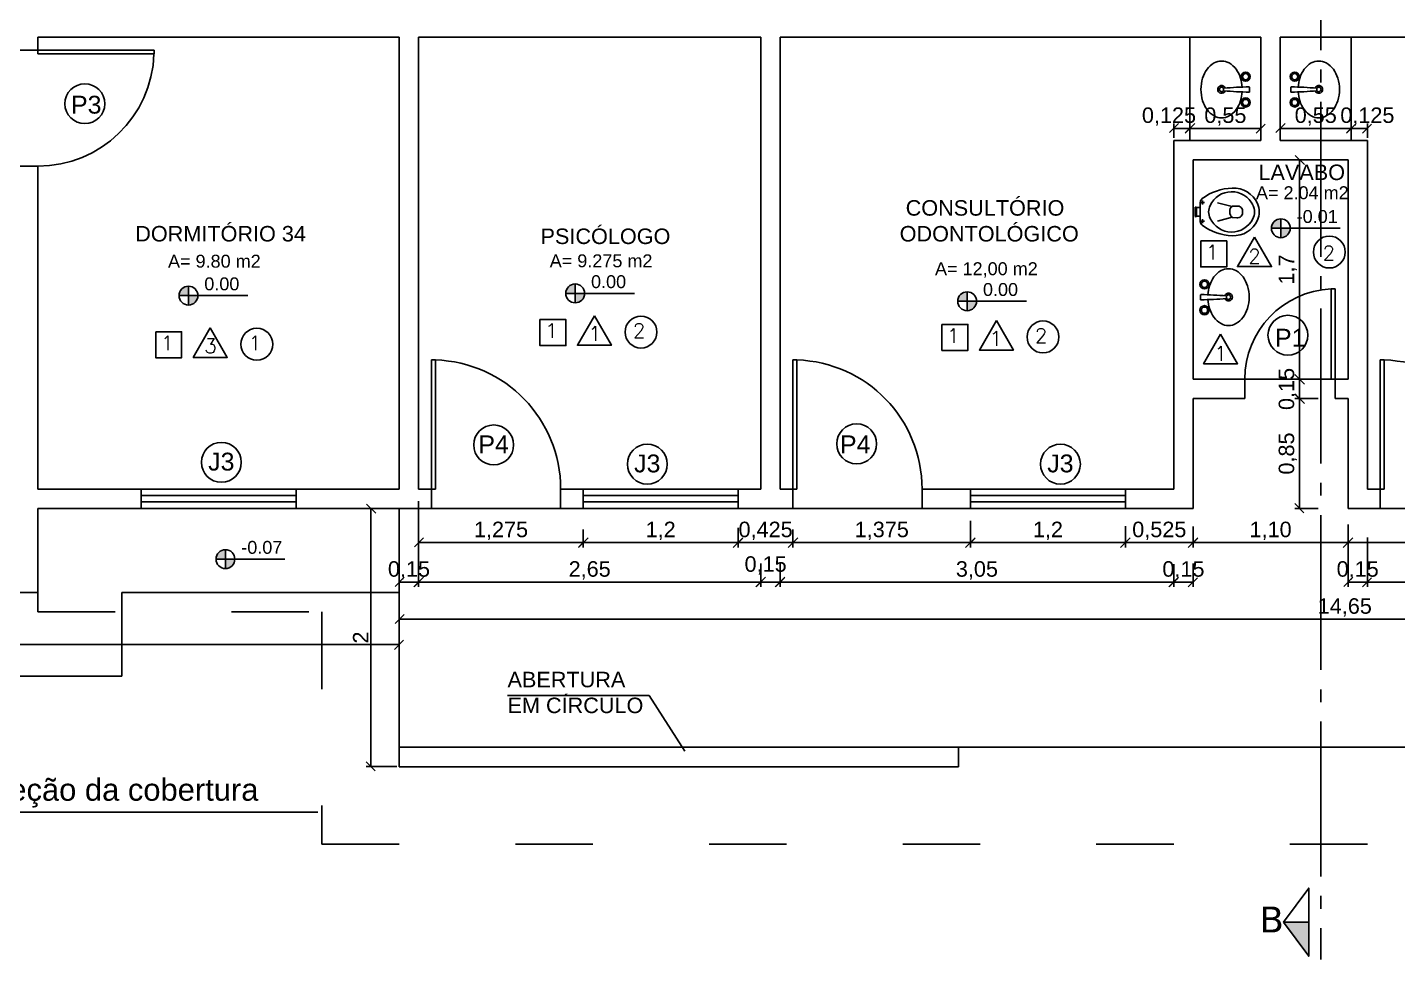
# Model space of a CAD drawing. Header units: millimetres. Extents: x 313 to 493, y 47 to 181.
# Drawn here: x 354.13 to 364.75, y 87.69 to 94.91 of the extents above; entities that cross this region are included whole.
import ezdxf

# ---------------------------------------------------------------- set-up
doc = ezdxf.new("R2010")
doc.units = ezdxf.units.MM
doc.header["$LTSCALE"] = 0.05
doc.header["$MEASUREMENT"] = 0
doc.header["$PDMODE"] = 3
doc.linetypes.add('ACAD_ISO03W100', pattern=[30, 12, -18])
doc.linetypes.add('ACAD_ISO04W100', pattern=[30, 24, -3, 0, -3])
for name, color, linetype in [('01', 1, 'Continuous'), ('02', 2, 'Continuous'), ('03', 3, 'Continuous'), ('05', 5, 'Continuous'), ('1', 1, 'Continuous'), ('2', 2, 'Continuous'), ('A110', 2, 'Continuous'), ('A2TXT25', 2, 'Continuous'), ('BAN', 13, 'Continuous'), ('COBERTURA', 7, 'ACAD_ISO03W100'), ('CORTE', 6, 'ACAD_ISO04W100'), ('TRACEJADO', 7, 'ACAD_ISO03W100')]:
    doc.layers.add(name, color=color, linetype=linetype)
doc.styles.add('ROMANS', font='romans.shx', dxfattribs={"height": 0.15})
doc.styles.get("Standard").update_dxf_attribs({"font": 'arial.ttf'})
doc.dimstyles.new('ISO-25', dxfattribs={"dimscale": 0.04, "dimtxt": 4, "dimasz": 2.5, "dimexe": 1.25, "dimexo": 0.625, "dimtad": 1, "dimdec": 3, "dimtxsty": 'Standard', "dimblk": 'OBLIQUE', "dimcen": 2.5, "dimadec": 0, "dimazin": 0, "dimtfac": 1, "dimtdec": 3, "dimtmove": 0, "dimatfit": 3, "dimldrblk": 'OBLIQUE', "dimfxl": 1, "dimarcsym": 0})

# ---------------------------------------------------------------- blocks, each defined once
blk = doc.blocks.new('_Oblique')
at = {"layer": 'TRACEJADO', "color": 0, "lineweight": -2}
blk.add_line((-0.5, -0.5), (0.5, 0.5), dxfattribs=at)
blk = doc.blocks.new('*D38')
at = {"layer": 'BAN', "color": 0}
for p, q in [((364.361, 90.947), (364.361, 90.575)), ((367.061, 90.725), (367.061, 90.575)), ((364.361, 90.612), (367.061, 90.612))]:
    blk.add_line(p, q, dxfattribs=at)
at = {"layer": 'Defpoints', "color": 0}
for p in [(364.361, 90.966), (367.061, 90.744), (367.061, 90.612)]:
    blk.add_point(p, dxfattribs=at)
at = {"layer": 'BAN', "color": 0, "xscale": 0.075, "yscale": 0.075, "zscale": 0.075, "rotation": 180}
blk.add_blockref('_Oblique', (364.361, 90.612), dxfattribs=at)
at = {"layer": 'BAN', "color": 0, "xscale": 0.075, "yscale": 0.075, "zscale": 0.075}
blk.add_blockref('_Oblique', (367.061, 90.612), dxfattribs=at)
at = {"layer": 'BAN', "color": 0, "insert": (365.711, 90.692), "char_height": 0.12, "attachment_point": 5}
blk.add_mtext('2.65', dxfattribs=at)
blk = doc.blocks.new('*D42')
at = {"layer": 'BAN', "color": 0}
for p, q in [((342.511, 90.852), (342.511, 90.091)), ((357.011, 90.307), (357.011, 90.091)), ((342.511, 90.129), (357.011, 90.129))]:
    blk.add_line(p, q, dxfattribs=at)
at = {"layer": 'Defpoints', "color": 0}
for p in [(342.511, 90.871), (357.011, 90.325), (357.011, 90.129)]:
    blk.add_point(p, dxfattribs=at)
at = {"layer": 'BAN', "color": 0, "xscale": 0.075, "yscale": 0.075, "zscale": 0.075, "rotation": 180}
blk.add_blockref('_Oblique', (342.511, 90.129), dxfattribs=at)
at = {"layer": 'BAN', "color": 0, "xscale": 0.075, "yscale": 0.075, "zscale": 0.075}
blk.add_blockref('_Oblique', (357.011, 90.129), dxfattribs=at)
at = {"layer": 'BAN', "color": 0, "insert": (349.761, 90.22), "char_height": 0.12, "attachment_point": 5}
blk.add_mtext('14,5', dxfattribs=at)
blk = doc.blocks.new('*D66')
at = {"layer": 'BAN', "color": 0}
for p, q in [((357.161, 90.879), (357.161, 90.575)), ((359.811, 90.756), (359.811, 90.575)), ((357.161, 90.612), (359.811, 90.612))]:
    blk.add_line(p, q, dxfattribs=at)
at = {"layer": 'Defpoints', "color": 0}
for p in [(357.161, 90.898), (359.811, 90.775), (359.811, 90.612)]:
    blk.add_point(p, dxfattribs=at)
at = {"layer": 'BAN', "color": 0, "xscale": 0.075, "yscale": 0.075, "zscale": 0.075, "rotation": 180}
blk.add_blockref('_Oblique', (357.161, 90.612), dxfattribs=at)
at = {"layer": 'BAN', "color": 0, "xscale": 0.075, "yscale": 0.075, "zscale": 0.075}
blk.add_blockref('_Oblique', (359.811, 90.612), dxfattribs=at)
at = {"layer": 'BAN', "color": 0, "insert": (358.486, 90.703), "char_height": 0.12, "attachment_point": 5}
blk.add_mtext('2,65', dxfattribs=at)
blk = doc.blocks.new('*D67')
at = {"layer": 'BAN', "color": 0}
for p, q in [((357.161, 90.879), (357.161, 90.575)), ((357.011, 90.631), (357.011, 90.65)), ((357.011, 90.612), (357.161, 90.612))]:
    blk.add_line(p, q, dxfattribs=at)
at = {"layer": 'Defpoints', "color": 0}
for p in [(357.161, 90.898), (357.011, 90.612), (357.161, 90.612)]:
    blk.add_point(p, dxfattribs=at)
at = {"layer": 'BAN', "color": 0, "xscale": 0.075, "yscale": 0.075, "zscale": 0.075, "rotation": 180}
blk.add_blockref('_Oblique', (357.011, 90.612), dxfattribs=at)
at = {"layer": 'BAN', "color": 0, "xscale": 0.075, "yscale": 0.075, "zscale": 0.075}
blk.add_blockref('_Oblique', (357.161, 90.612), dxfattribs=at)
at = {"layer": 'BAN', "color": 0, "insert": (357.086, 90.703), "char_height": 0.12, "attachment_point": 5}
blk.add_mtext('0,15', dxfattribs=at)
blk = doc.blocks.new('*D68')
at = {"layer": 'BAN', "color": 0}
for p, q in [((356.992, 91.183), (356.754, 91.183)), ((356.791, 91.183), (356.791, 89.183)), ((356.992, 89.183), (356.754, 89.183))]:
    blk.add_line(p, q, dxfattribs=at)
at = {"layer": 'Defpoints', "color": 0}
for p in [(357.011, 91.183), (356.791, 89.183), (357.011, 89.183)]:
    blk.add_point(p, dxfattribs=at)
at = {"layer": 'BAN', "color": 0, "xscale": 0.075, "yscale": 0.075, "zscale": 0.075}
for p, rotation in [((356.791, 91.183), 90), ((356.791, 89.183), 270)]:
    blk.add_blockref('_Oblique', p, dxfattribs=dict(at, rotation=rotation))
at = {"layer": 'BAN', "color": 0, "insert": (356.712, 90.183), "char_height": 0.12, "attachment_point": 5, "rotation": 90}
blk.add_mtext('2', dxfattribs=at)
blk = doc.blocks.new('*D72')
at = {"layer": 'BAN', "color": 0}
for p, q in [((359.961, 90.698), (359.961, 90.575)), ((363.011, 90.751), (363.011, 90.575)), ((359.961, 90.612), (363.011, 90.612))]:
    blk.add_line(p, q, dxfattribs=at)
at = {"layer": 'Defpoints', "color": 0}
for p in [(363.011, 90.769), (359.961, 90.716), (363.011, 90.612)]:
    blk.add_point(p, dxfattribs=at)
at = {"layer": 'BAN', "color": 0, "xscale": 0.075, "yscale": 0.075, "zscale": 0.075, "rotation": 180}
blk.add_blockref('_Oblique', (359.961, 90.612), dxfattribs=at)
at = {"layer": 'BAN', "color": 0, "xscale": 0.075, "yscale": 0.075, "zscale": 0.075}
blk.add_blockref('_Oblique', (363.011, 90.612), dxfattribs=at)
at = {"layer": 'BAN', "color": 0, "insert": (361.486, 90.703), "char_height": 0.12, "attachment_point": 5}
blk.add_mtext('3,05', dxfattribs=at)
blk = doc.blocks.new('*D73')
at = {"layer": 'BAN', "color": 0}
for p, q in [((361.436, 91.031), (361.436, 90.881)), ((362.636, 91.046), (362.636, 90.881)), ((361.436, 90.918), (362.636, 90.918))]:
    blk.add_line(p, q, dxfattribs=at)
at = {"layer": 'Defpoints', "color": 0}
for p in [(361.436, 91.049), (362.636, 91.065), (362.636, 90.918)]:
    blk.add_point(p, dxfattribs=at)
at = {"layer": 'BAN', "color": 0, "xscale": 0.075, "yscale": 0.075, "zscale": 0.075, "rotation": 180}
blk.add_blockref('_Oblique', (361.436, 90.918), dxfattribs=at)
at = {"layer": 'BAN', "color": 0, "xscale": 0.075, "yscale": 0.075, "zscale": 0.075}
blk.add_blockref('_Oblique', (362.636, 90.918), dxfattribs=at)
at = {"layer": 'BAN', "color": 0, "insert": (362.036, 91.009), "char_height": 0.12, "attachment_point": 5}
blk.add_mtext('1,2', dxfattribs=at)
blk = doc.blocks.new('*D74')
at = {"layer": 'BAN', "color": 0}
for p, q in [((359.961, 90.767), (359.961, 90.575)), ((359.811, 90.756), (359.811, 90.575)), ((359.811, 90.612), (359.961, 90.612))]:
    blk.add_line(p, q, dxfattribs=at)
at = {"layer": 'Defpoints', "color": 0}
for p in [(359.811, 90.775), (359.961, 90.786), (359.961, 90.612)]:
    blk.add_point(p, dxfattribs=at)
at = {"layer": 'BAN', "color": 0, "xscale": 0.075, "yscale": 0.075, "zscale": 0.075, "rotation": 180}
blk.add_blockref('_Oblique', (359.811, 90.612), dxfattribs=at)
at = {"layer": 'BAN', "color": 0, "xscale": 0.075, "yscale": 0.075, "zscale": 0.075}
blk.add_blockref('_Oblique', (359.961, 90.612), dxfattribs=at)
at = {"layer": 'BAN', "color": 0, "insert": (359.849, 90.741), "char_height": 0.12, "attachment_point": 5}
blk.add_mtext('0,15', dxfattribs=at)
blk = doc.blocks.new('*D75')
at = {"layer": 'BAN', "color": 0}
for p, q in [((358.436, 91.019), (358.436, 90.881)), ((359.636, 91.032), (359.636, 90.881)), ((358.436, 90.918), (359.636, 90.918))]:
    blk.add_line(p, q, dxfattribs=at)
at = {"layer": 'Defpoints', "color": 0}
for p in [(358.436, 91.038), (359.636, 91.051), (359.636, 90.918)]:
    blk.add_point(p, dxfattribs=at)
at = {"layer": 'BAN', "color": 0, "xscale": 0.075, "yscale": 0.075, "zscale": 0.075, "rotation": 180}
blk.add_blockref('_Oblique', (358.436, 90.918), dxfattribs=at)
at = {"layer": 'BAN', "color": 0, "xscale": 0.075, "yscale": 0.075, "zscale": 0.075}
blk.add_blockref('_Oblique', (359.636, 90.918), dxfattribs=at)
at = {"layer": 'BAN', "color": 0, "insert": (359.036, 91.009), "char_height": 0.12, "attachment_point": 5}
blk.add_mtext('1,2', dxfattribs=at)
blk = doc.blocks.new('*D76')
at = {"layer": 'BAN', "color": 0}
for p, q in [((359.636, 91.032), (359.636, 90.881)), ((360.061, 91.019), (360.061, 90.881)), ((359.636, 90.918), (360.061, 90.918))]:
    blk.add_line(p, q, dxfattribs=at)
at = {"layer": 'Defpoints', "color": 0}
for p in [(359.636, 91.051), (360.061, 91.038), (360.061, 90.918)]:
    blk.add_point(p, dxfattribs=at)
at = {"layer": 'BAN', "color": 0, "xscale": 0.075, "yscale": 0.075, "zscale": 0.075, "rotation": 180}
blk.add_blockref('_Oblique', (359.636, 90.918), dxfattribs=at)
at = {"layer": 'BAN', "color": 0, "xscale": 0.075, "yscale": 0.075, "zscale": 0.075}
blk.add_blockref('_Oblique', (360.061, 90.918), dxfattribs=at)
at = {"layer": 'BAN', "color": 0, "insert": (359.849, 91.009), "char_height": 0.12, "attachment_point": 5}
blk.add_mtext('0,425', dxfattribs=at)
blk = doc.blocks.new('*D78')
at = {"layer": 'BAN', "color": 0}
for p, q in [((364.361, 90.938), (364.361, 90.575)), ((364.511, 90.957), (364.511, 90.575)), ((364.361, 90.612), (364.511, 90.612))]:
    blk.add_line(p, q, dxfattribs=at)
at = {"layer": 'Defpoints', "color": 0}
for p in [(364.511, 90.976), (364.361, 90.957), (364.511, 90.612)]:
    blk.add_point(p, dxfattribs=at)
at = {"layer": 'BAN', "color": 0, "xscale": 0.075, "yscale": 0.075, "zscale": 0.075, "rotation": 180}
blk.add_blockref('_Oblique', (364.361, 90.612), dxfattribs=at)
at = {"layer": 'BAN', "color": 0, "xscale": 0.075, "yscale": 0.075, "zscale": 0.075}
blk.add_blockref('_Oblique', (364.511, 90.612), dxfattribs=at)
at = {"layer": 'BAN', "color": 0, "insert": (364.436, 90.703), "char_height": 0.12, "attachment_point": 5}
blk.add_mtext('0,15', dxfattribs=at)
blk = doc.blocks.new('Cuba redonda-pl')
at = {"layer": 'BAN'}
for p, q in [((0.059, 0.001), (0.059, 0.019)), ((0.059, 0.001), (0.059, -0.017)), ((0.259, 0.001), (0.259, 0.009)), ((0.259, 0.001), (0.259, -0.007))]:
    blk.add_line(p, q, dxfattribs=at)
for points in [[(0.435, 0, 0.073281), (0.422, 0.087, 0.084248), (0.388, 0.156, 0.106469), (0.333, 0.205, 0.130159), (0.275, 0.22, 0.130159), (0.217, 0.205, 0.106469), (0.162, 0.156, 0.084248), (0.128, 0.087, 0.057106), (0.116, 0.019, 0.073281)], [(0.116, -0.018, 0.05843), (0.128, -0.087, 0.084248), (0.162, -0.156, 0.106469), (0.217, -0.205, 0.130159), (0.275, -0.22, 0.130159), (0.333, -0.205, 0.106469), (0.388, -0.156, 0.084248), (0.422, -0.087, 0.073281), (0.435, 0, 0.073281)]]:
    blk.add_lwpolyline(points, format="xyb", dxfattribs=at)
for centre, radius in [((0.089, 0.101), 0.035), ((0.089, 0.101), 0.025), ((0.089, 0.101), 0.024), ((0.089, -0.099), 0.035), ((0.089, -0.099), 0.025), ((0.089, -0.099), 0.024)]:
    blk.add_circle(centre, radius, dxfattribs=at)
for centre, radius, start, end in [((0.061, 0.019), 0.002, 89.1103, 180), ((0.017, -2.829), 2.85, 85.161, 89.1103), ((0.275, 0), 0.03, 199.9848, 156.8451), ((0.257, 0.009), 0.002, 0, 85.161), ((0.275, 0), 0.0175, 206.7599, 152.2389), ((0.061, -0.017), 0.002, 180, 270.8897), ((0.017, 2.83), 2.85, 270.8897, 274.839), ((0.257, -0.007), 0.002, 274.839, 0)]:
    blk.add_arc(centre, radius, start, end, dxfattribs=at)
blk = doc.blocks.new('*D79')
at = {"layer": 'BAN', "color": 0}
for p, q in [((363.011, 90.751), (363.011, 90.575)), ((363.161, 90.756), (363.161, 90.575)), ((363.011, 90.612), (363.161, 90.612))]:
    blk.add_line(p, q, dxfattribs=at)
at = {"layer": 'Defpoints', "color": 0}
for p in [(363.011, 90.769), (363.161, 90.775), (363.161, 90.612)]:
    blk.add_point(p, dxfattribs=at)
at = {"layer": 'BAN', "color": 0, "xscale": 0.075, "yscale": 0.075, "zscale": 0.075, "rotation": 180}
blk.add_blockref('_Oblique', (363.011, 90.612), dxfattribs=at)
at = {"layer": 'BAN', "color": 0, "xscale": 0.075, "yscale": 0.075, "zscale": 0.075}
blk.add_blockref('_Oblique', (363.161, 90.612), dxfattribs=at)
at = {"layer": 'BAN', "color": 0, "insert": (363.086, 90.703), "char_height": 0.12, "attachment_point": 5}
blk.add_mtext('0,15', dxfattribs=at)
blk = doc.blocks.new('*D80')
at = {"layer": 'BAN', "color": 0}
for p, q in [((362.636, 91.046), (362.636, 90.881)), ((363.161, 91.034), (363.161, 90.881)), ((362.636, 90.918), (363.161, 90.918))]:
    blk.add_line(p, q, dxfattribs=at)
at = {"layer": 'Defpoints', "color": 0}
for p in [(362.636, 91.065), (363.161, 91.052), (363.161, 90.918)]:
    blk.add_point(p, dxfattribs=at)
at = {"layer": 'BAN', "color": 0, "xscale": 0.075, "yscale": 0.075, "zscale": 0.075, "rotation": 180}
blk.add_blockref('_Oblique', (362.636, 90.918), dxfattribs=at)
at = {"layer": 'BAN', "color": 0, "xscale": 0.075, "yscale": 0.075, "zscale": 0.075}
blk.add_blockref('_Oblique', (363.161, 90.918), dxfattribs=at)
at = {"layer": 'BAN', "color": 0, "insert": (362.899, 91.009), "char_height": 0.12, "attachment_point": 5}
blk.add_mtext('0,525', dxfattribs=at)
blk = doc.blocks.new('*D81')
at = {"layer": 'BAN', "color": 0}
for p, q in [((363.967, 93.883), (363.949, 93.883)), ((363.986, 93.883), (363.986, 92.183)), ((364.13, 92.183), (363.949, 92.183))]:
    blk.add_line(p, q, dxfattribs=at)
at = {"layer": 'Defpoints', "color": 0}
for p in [(363.986, 93.883), (363.986, 92.183), (364.149, 92.183)]:
    blk.add_point(p, dxfattribs=at)
at = {"layer": 'BAN', "color": 0, "xscale": 0.075, "yscale": 0.075, "zscale": 0.075}
for p, rotation in [((363.986, 93.883), 90), ((363.986, 92.183), 270)]:
    blk.add_blockref('_Oblique', p, dxfattribs=dict(at, rotation=rotation))
at = {"layer": 'BAN', "color": 0, "insert": (363.895, 93.033), "char_height": 0.12, "attachment_point": 5, "rotation": 90}
blk.add_mtext('1,7', dxfattribs=at)
blk = doc.blocks.new('*D82')
at = {"layer": 'BAN', "color": 0}
for p, q in [((364.13, 92.183), (363.949, 92.183)), ((363.986, 92.183), (363.986, 92.033)), ((364.13, 92.033), (363.949, 92.033))]:
    blk.add_line(p, q, dxfattribs=at)
at = {"layer": 'Defpoints', "color": 0}
for p in [(364.149, 92.183), (363.986, 92.033), (364.149, 92.033)]:
    blk.add_point(p, dxfattribs=at)
at = {"layer": 'BAN', "color": 0, "xscale": 0.075, "yscale": 0.075, "zscale": 0.075}
for p, rotation in [((363.986, 92.183), 90), ((363.986, 92.033), 270)]:
    blk.add_blockref('_Oblique', p, dxfattribs=dict(at, rotation=rotation))
at = {"layer": 'BAN', "color": 0, "insert": (363.895, 92.108), "char_height": 0.12, "attachment_point": 5, "rotation": 90}
blk.add_mtext('0,15', dxfattribs=at)
blk = doc.blocks.new('*D83')
at = {"layer": 'BAN', "color": 0}
for p, q in [((364.13, 92.033), (363.949, 92.033)), ((363.986, 92.033), (363.986, 91.183)), ((364.13, 91.183), (363.949, 91.183))]:
    blk.add_line(p, q, dxfattribs=at)
at = {"layer": 'Defpoints', "color": 0}
for p in [(364.149, 92.033), (363.986, 91.183), (364.149, 91.183)]:
    blk.add_point(p, dxfattribs=at)
at = {"layer": 'BAN', "color": 0, "xscale": 0.075, "yscale": 0.075, "zscale": 0.075}
for p, rotation in [((363.986, 92.033), 90), ((363.986, 91.183), 270)]:
    blk.add_blockref('_Oblique', p, dxfattribs=dict(at, rotation=rotation))
at = {"layer": 'BAN', "color": 0, "insert": (363.895, 91.608), "char_height": 0.12, "attachment_point": 5, "rotation": 90}
blk.add_mtext('0,85', dxfattribs=at)
blk = doc.blocks.new('*D84')
at = {"layer": 'BAN', "color": 0}
for p, q in [((363.161, 91.043), (363.161, 90.881)), ((364.361, 91.058), (364.361, 90.881)), ((363.161, 90.918), (364.361, 90.918))]:
    blk.add_line(p, q, dxfattribs=at)
at = {"layer": 'Defpoints', "color": 0}
for p in [(363.161, 91.062), (364.361, 91.076), (364.361, 90.918)]:
    blk.add_point(p, dxfattribs=at)
at = {"layer": 'BAN', "color": 0, "xscale": 0.075, "yscale": 0.075, "zscale": 0.075, "rotation": 180}
blk.add_blockref('_Oblique', (363.161, 90.918), dxfattribs=at)
at = {"layer": 'BAN', "color": 0, "xscale": 0.075, "yscale": 0.075, "zscale": 0.075}
blk.add_blockref('_Oblique', (364.361, 90.918), dxfattribs=at)
at = {"layer": 'BAN', "color": 0, "insert": (363.761, 91.009), "char_height": 0.12, "attachment_point": 5}
blk.add_mtext('1,10', dxfattribs=at)
blk = doc.blocks.new('*D179')
at = {"layer": 'BAN', "color": 0}
for p, q in [((363.011, 94.052), (363.011, 94.164)), ((363.136, 94.052), (363.136, 94.164)), ((363.011, 94.126), (363.136, 94.126))]:
    blk.add_line(p, q, dxfattribs=at)
at = {"layer": 'Defpoints', "color": 0}
for p in [(363.136, 94.126), (363.011, 94.033), (363.136, 94.033)]:
    blk.add_point(p, dxfattribs=at)
at = {"layer": 'BAN', "color": 0, "xscale": 0.075, "yscale": 0.075, "zscale": 0.075, "rotation": 180}
blk.add_blockref('_Oblique', (363.011, 94.126), dxfattribs=at)
at = {"layer": 'BAN', "color": 0, "xscale": 0.075, "yscale": 0.075, "zscale": 0.075}
blk.add_blockref('_Oblique', (363.136, 94.126), dxfattribs=at)
at = {"layer": 'BAN', "color": 0, "insert": (362.974, 94.217), "char_height": 0.12, "attachment_point": 5}
blk.add_mtext('0,125', dxfattribs=at)
blk = doc.blocks.new('*D180')
at = {"layer": 'BAN', "color": 0}
for p, q in [((363.136, 94.052), (363.136, 94.164)), ((363.686, 94.052), (363.686, 94.164)), ((363.136, 94.126), (363.686, 94.126))]:
    blk.add_line(p, q, dxfattribs=at)
at = {"layer": 'Defpoints', "color": 0}
for p in [(363.686, 94.126), (363.136, 94.033), (363.686, 94.033)]:
    blk.add_point(p, dxfattribs=at)
at = {"layer": 'BAN', "color": 0, "xscale": 0.075, "yscale": 0.075, "zscale": 0.075, "rotation": 180}
blk.add_blockref('_Oblique', (363.136, 94.126), dxfattribs=at)
at = {"layer": 'BAN', "color": 0, "xscale": 0.075, "yscale": 0.075, "zscale": 0.075}
blk.add_blockref('_Oblique', (363.686, 94.126), dxfattribs=at)
at = {"layer": 'BAN', "color": 0, "insert": (363.411, 94.217), "char_height": 0.12, "attachment_point": 5}
blk.add_mtext('0,55', dxfattribs=at)
blk = doc.blocks.new('*D181')
at = {"layer": 'BAN', "color": 0}
for p, q in [((363.836, 94.052), (363.836, 94.164)), ((364.386, 94.052), (364.386, 94.164)), ((363.836, 94.126), (364.386, 94.126))]:
    blk.add_line(p, q, dxfattribs=at)
at = {"layer": 'Defpoints', "color": 0}
for p in [(364.386, 94.126), (363.836, 94.033), (364.386, 94.033)]:
    blk.add_point(p, dxfattribs=at)
at = {"layer": 'BAN', "color": 0, "xscale": 0.075, "yscale": 0.075, "zscale": 0.075, "rotation": 180}
blk.add_blockref('_Oblique', (363.836, 94.126), dxfattribs=at)
at = {"layer": 'BAN', "color": 0, "xscale": 0.075, "yscale": 0.075, "zscale": 0.075}
blk.add_blockref('_Oblique', (364.386, 94.126), dxfattribs=at)
at = {"layer": 'BAN', "color": 0, "insert": (364.111, 94.217), "char_height": 0.12, "attachment_point": 5}
blk.add_mtext('0,55', dxfattribs=at)
blk = doc.blocks.new('*D182')
at = {"layer": 'BAN', "color": 0}
for p, q in [((364.386, 94.052), (364.386, 94.164)), ((364.511, 94.052), (364.511, 94.164)), ((364.386, 94.126), (364.511, 94.126))]:
    blk.add_line(p, q, dxfattribs=at)
at = {"layer": 'Defpoints', "color": 0}
for p in [(364.511, 94.126), (364.386, 94.033), (364.511, 94.033)]:
    blk.add_point(p, dxfattribs=at)
at = {"layer": 'BAN', "color": 0, "xscale": 0.075, "yscale": 0.075, "zscale": 0.075, "rotation": 180}
blk.add_blockref('_Oblique', (364.386, 94.126), dxfattribs=at)
at = {"layer": 'BAN', "color": 0, "xscale": 0.075, "yscale": 0.075, "zscale": 0.075}
blk.add_blockref('_Oblique', (364.511, 94.126), dxfattribs=at)
at = {"layer": 'BAN', "color": 0, "insert": (364.511, 94.217), "char_height": 0.12, "attachment_point": 5}
blk.add_mtext('0,125', dxfattribs=at)
blk = doc.blocks.new('*D189')
at = {"layer": 'BAN', "color": 0}
for p, q in [((357.161, 91.238), (357.161, 90.881)), ((358.436, 91.019), (358.436, 90.881)), ((358.436, 90.918), (357.161, 90.918))]:
    blk.add_line(p, q, dxfattribs=at)
at = {"layer": 'Defpoints', "color": 0}
for p in [(357.161, 91.257), (358.436, 91.038), (357.161, 90.918)]:
    blk.add_point(p, dxfattribs=at)
at = {"layer": 'BAN', "color": 0, "xscale": 0.075, "yscale": 0.075, "zscale": 0.075, "rotation": 180}
blk.add_blockref('_Oblique', (357.161, 90.918), dxfattribs=at)
at = {"layer": 'BAN', "color": 0, "xscale": 0.075, "yscale": 0.075, "zscale": 0.075}
blk.add_blockref('_Oblique', (358.436, 90.918), dxfattribs=at)
at = {"layer": 'BAN', "color": 0, "insert": (357.799, 91.009), "char_height": 0.12, "attachment_point": 5}
blk.add_mtext('1,275', dxfattribs=at)
blk = doc.blocks.new('*D190')
at = {"layer": 'BAN', "color": 0}
for p, q in [((361.436, 91.088), (361.436, 90.881)), ((360.061, 91.019), (360.061, 90.881)), ((360.061, 90.918), (361.436, 90.918))]:
    blk.add_line(p, q, dxfattribs=at)
at = {"layer": 'Defpoints', "color": 0}
for p in [(361.436, 91.107), (360.061, 91.038), (361.436, 90.918)]:
    blk.add_point(p, dxfattribs=at)
at = {"layer": 'BAN', "color": 0, "xscale": 0.075, "yscale": 0.075, "zscale": 0.075, "rotation": 180}
blk.add_blockref('_Oblique', (360.061, 90.918), dxfattribs=at)
at = {"layer": 'BAN', "color": 0, "xscale": 0.075, "yscale": 0.075, "zscale": 0.075}
blk.add_blockref('_Oblique', (361.436, 90.918), dxfattribs=at)
at = {"layer": 'BAN', "color": 0, "insert": (360.749, 91.009), "char_height": 0.12, "attachment_point": 5}
blk.add_mtext('1,375', dxfattribs=at)
blk = doc.blocks.new('*D191')
at = {"layer": 'BAN', "color": 0}
for p, q in [((365.686, 91.088), (365.686, 90.881)), ((364.361, 91.058), (364.361, 90.881)), ((364.361, 90.918), (365.686, 90.918))]:
    blk.add_line(p, q, dxfattribs=at)
at = {"layer": 'Defpoints', "color": 0}
for p in [(365.686, 91.107), (364.361, 91.076), (365.686, 90.918)]:
    blk.add_point(p, dxfattribs=at)
at = {"layer": 'BAN', "color": 0, "xscale": 0.075, "yscale": 0.075, "zscale": 0.075, "rotation": 180}
blk.add_blockref('_Oblique', (364.361, 90.918), dxfattribs=at)
at = {"layer": 'BAN', "color": 0, "xscale": 0.075, "yscale": 0.075, "zscale": 0.075}
blk.add_blockref('_Oblique', (365.686, 90.918), dxfattribs=at)
at = {"layer": 'BAN', "color": 0, "insert": (365.024, 91.009), "char_height": 0.12, "attachment_point": 5}
blk.add_mtext('1,325', dxfattribs=at)
blk = doc.blocks.new('*D195')
at = {"layer": 'BAN', "color": 0}
for p, q in [((371.661, 90.631), (371.661, 90.288)), ((357.011, 90.344), (357.011, 90.363)), ((357.011, 90.325), (371.661, 90.325))]:
    blk.add_line(p, q, dxfattribs=at)
at = {"layer": 'Defpoints', "color": 0}
for p in [(371.661, 90.65), (357.011, 90.325), (371.661, 90.325)]:
    blk.add_point(p, dxfattribs=at)
at = {"layer": 'BAN', "color": 0, "xscale": 0.075, "yscale": 0.075, "zscale": 0.075, "rotation": 180}
blk.add_blockref('_Oblique', (357.011, 90.325), dxfattribs=at)
at = {"layer": 'BAN', "color": 0, "xscale": 0.075, "yscale": 0.075, "zscale": 0.075}
blk.add_blockref('_Oblique', (371.661, 90.325), dxfattribs=at)
at = {"layer": 'BAN', "color": 0, "insert": (364.336, 90.416), "char_height": 0.12, "attachment_point": 5}
blk.add_mtext('14,65', dxfattribs=at)

msp = doc.modelspace()

# ---------------------------------------------------------------- hatches: boundary and pattern name
at = {"layer": '01'}
h = msp.add_hatch(color=256, dxfattribs=at)
h.paths.add_polyline_path([(363.8405, 93.3526), (363.8405, 93.4256, 0.4142136), (363.7675, 93.3526)])
h.paths.add_polyline_path([(363.9135, 93.3526), (363.8405, 93.3526), (363.8405, 93.2796, 0.4142136)])
h = msp.add_hatch(color=256, dxfattribs=at)
h.paths.add_polyline_path([(355.3775, 92.8309), (355.3775, 92.9039, 0.4142136), (355.3045, 92.8309)])
h.paths.add_polyline_path([(355.4505, 92.8309), (355.3775, 92.8309), (355.3775, 92.7579, 0.4142136)])
h = msp.add_hatch(color=256, dxfattribs=at)
h.paths.add_polyline_path([(358.3738, 92.8479), (358.3738, 92.9209, 0.4142136), (358.3008, 92.8479)])
h.paths.add_polyline_path([(358.4468, 92.8479), (358.3738, 92.8479), (358.3738, 92.7749, 0.4142136)])
h = msp.add_hatch(color=256, dxfattribs=at)
h.paths.add_polyline_path([(361.4101, 92.7873), (361.4101, 92.8603, 0.4142136), (361.3371, 92.7873)])
h.paths.add_polyline_path([(361.4831, 92.7873), (361.4101, 92.7873), (361.4101, 92.7143, 0.4142136)])
h = msp.add_hatch(color=256, dxfattribs=at)
h.paths.add_polyline_path([(355.664, 90.7904), (355.664, 90.8633, 0.4142136), (355.591, 90.7904)])
h.paths.add_polyline_path([(355.737, 90.7904), (355.664, 90.7904), (355.664, 90.7174, 0.4142136)])
msp.add_hatch(color=256, dxfattribs=at).paths.add_polyline_path([(364.0565, 87.9788), (363.8621, 87.9788), (364.0565, 87.7144)])

# ---------------------------------------------------------------- linework, layer by layer
for p, q in [((363.8405, 93.2796), (363.8405, 93.4256)), ((363.7675, 93.3526), (364.301, 93.3526)), ((355.3775, 92.7579), (355.3775, 92.9039)), ((358.3738, 92.7749), (358.3738, 92.9209)), ((355.3045, 92.8309), (355.838, 92.8309)), ((358.3008, 92.8479), (358.8343, 92.8479)), ((361.3371, 92.7873), (361.8706, 92.7873)), ((361.4101, 92.7143), (361.4101, 92.8603)), ((363.5611, 92.1829), (364.2611, 92.1829)), ((357.2611, 91.1829), (358.2611, 91.1829)), ((360.0611, 91.1829), (361.061, 91.1829)), ((364.6111, 91.1829), (365.5111, 91.1829)), ((355.591, 90.7904), (356.1245, 90.7904)), ((355.664, 90.7174), (355.664, 90.8633)), ((356.3794, 88.8304), (353.4919, 88.8304)), ((363.8621, 87.9788), (364.0565, 87.9788))]:
    msp.add_line(p, q, dxfattribs=at)
msp.add_lwpolyline([(363.8621, 87.9788), (364.0565, 87.7144), (364.0565, 88.2433)], close=True, dxfattribs=at)
for centre in [(363.8405, 93.3526), (355.3775, 92.8309), (358.3738, 92.8479), (361.4101, 92.7873), (355.664, 90.7904)]:
    msp.add_circle(centre, 0.073, dxfattribs=at)
at = {"layer": '02'}
for p, q in [((363.1361, 94.0329), (363.1361, 94.8329)), ((364.3861, 94.0329), (364.3861, 94.8329)), ((354.2111, 94.7029), (354.2111, 94.7329)), ((354.2111, 94.7029), (354.2111, 94.7329)), ((358.4361, 91.3329), (359.6361, 91.3329)), ((355.0111, 91.2829), (356.2111, 91.2829)), ((355.0111, 91.2329), (356.2111, 91.2329)), ((358.4361, 91.2829), (359.6361, 91.2829)), ((358.4361, 91.2329), (359.6361, 91.2329)), ((357.0111, 91.1829), (357.0111, 89.3329)), ((358.4361, 91.1829), (359.6361, 91.1829)), ((354.8611, 90.5329), (357.0111, 90.5329)), ((354.8611, 89.8829), (354.8611, 90.5329)), ((352.0611, 89.8829), (354.8611, 89.8829)), ((365.6778, 89.3329), (361.3445, 89.3329))]:
    msp.add_line(p, q, dxfattribs=at)
at = {"layer": '02', "linetype": 'Continuous'}
for centre in [(354.5747, 94.317), (363.8954, 92.5243), (357.7423, 91.6746), (360.5543, 91.6829), (355.6326, 91.5398), (358.9325, 91.5258), (362.1331, 91.5258)]:
    msp.add_circle(centre, 0.1544, dxfattribs=at)
for centre, radius, start, end in [((354.2111, 94.7329), 0.9, 270, 358.08979), ((364.2611, 92.1829), 0.7, 92.45629, 180), ((357.2611, 91.3329), 1, 0, 88.28087), ((360.0611, 91.3329), 1, 0, 88.28087), ((364.6111, 91.3329), 1, 0, 88.28087)]:
    msp.add_arc(centre, radius, start, end, dxfattribs=at)
at = {"layer": '05'}
for p, q in [((354.2111, 94.7329), (354.2111, 94.8329)), ((354.2111, 94.8329), (357.0111, 94.8329)), ((357.0111, 91.3329), (357.0111, 94.8329)), ((357.1611, 94.8329), (359.8111, 94.8329)), ((357.1611, 91.3329), (357.1611, 94.8329)), ((359.8111, 91.3329), (359.8111, 94.8329)), ((359.9611, 91.3329), (359.9611, 94.8329)), ((359.9611, 94.8329), (363.6861, 94.8329)), ((363.6861, 94.0329), (363.6861, 94.8329)), ((363.8361, 94.8329), (367.0611, 94.8329)), ((363.8361, 94.0329), (363.8361, 94.8329)), ((354.0611, 94.7329), (354.2111, 94.7329)), ((363.0111, 91.3329), (363.0111, 94.0329)), ((363.0111, 94.0329), (363.6861, 94.0329)), ((363.0111, 91.3329), (363.0111, 94.0329)), ((363.8361, 94.0329), (364.5111, 94.0329)), ((364.5111, 91.3329), (364.5111, 94.0329)), ((363.1611, 93.8829), (363.1611, 92.1829)), ((363.1611, 93.8829), (364.3611, 93.8829)), ((364.3611, 92.1829), (364.3611, 93.8829)), ((354.2111, 93.8329), (354.0611, 93.8329)), ((354.2111, 91.3329), (354.2111, 93.8329)), ((363.1611, 92.1829), (363.5611, 92.1829)), ((363.5611, 92.1829), (363.5611, 92.0329)), ((364.2611, 92.1829), (364.3611, 92.1829)), ((364.2611, 92.1829), (364.2611, 92.0329)), ((363.1611, 92.0329), (363.1611, 91.1829)), ((363.1611, 92.0329), (363.5611, 92.0329)), ((364.2611, 92.0329), (364.3611, 92.0329)), ((364.3611, 91.1829), (364.3611, 92.0329)), ((354.2111, 91.3329), (355.0111, 91.3329)), ((355.0111, 91.3329), (355.0111, 91.1829)), ((356.2111, 91.3329), (356.2111, 91.1829)), ((356.2111, 91.3329), (357.0111, 91.3329)), ((357.1611, 91.3329), (357.2611, 91.3329)), ((357.2611, 91.3329), (357.2611, 91.1829)), ((358.2611, 91.3329), (358.4361, 91.3329)), ((358.2611, 91.3329), (358.2611, 91.1829)), ((358.4361, 91.3329), (358.4361, 91.1829)), ((359.6361, 91.1829), (359.6361, 91.3329)), ((359.6361, 91.3329), (359.8111, 91.3329)), ((359.9611, 91.3329), (360.0611, 91.3329)), ((360.0611, 91.3329), (360.0611, 91.1829)), ((361.0611, 91.3329), (361.0611, 91.1829)), ((361.0611, 91.3329), (361.4361, 91.3329)), ((361.4361, 91.3329), (361.4361, 91.1829)), ((362.6361, 91.1829), (362.6361, 91.3329)), ((362.6361, 91.3329), (363.0111, 91.3329)), ((364.5111, 91.3329), (364.6111, 91.3329)), ((364.6111, 91.3329), (364.6111, 91.1829)), ((354.2111, 90.5329), (354.2111, 91.1829)), ((354.2111, 91.1829), (355.0111, 91.1829)), ((356.2111, 91.1829), (357.1611, 91.1829)), ((357.0111, 91.1829), (357.2611, 91.1829)), ((358.2611, 91.1829), (358.4361, 91.1829)), ((359.6361, 91.1829), (360.0611, 91.1829)), ((361.061, 91.1829), (361.4361, 91.1829)), ((362.6361, 91.1829), (363.1611, 91.1829)), ((364.3611, 91.1829), (364.6111, 91.1829)), ((352.7111, 90.5329), (354.2111, 90.5329)), ((357.0111, 89.3329), (361.3445, 89.3329)), ((357.0111, 89.3329), (357.0111, 89.1829)), ((361.3445, 89.3329), (361.3445, 89.1829)), ((357.0111, 89.1829), (361.3445, 89.1829))]:
    msp.add_line(p, q, dxfattribs=at)
at = {"layer": '1'}
for p, q in [((358.9481, 89.735), (357.8486, 89.735)), ((359.2229, 89.302), (358.9481, 89.735))]:
    msp.add_line(p, q, dxfattribs=at)
at = {"layer": '2'}
for p, q in [((354.2111, 94.7329), (355.1111, 94.7329)), ((355.1111, 94.7029), (354.2111, 94.7029)), ((355.1111, 94.7329), (355.1111, 94.7029)), ((363.2181, 93.5517), (363.2488, 93.5517)), ((363.2335, 93.5671), (363.2335, 93.5364)), ((363.4623, 93.5204), (363.3506, 93.5497)), ((363.4656, 93.5223), (363.4987, 93.5248)), ((363.1878, 93.511), (363.1878, 93.4792)), ((363.1878, 93.4474), (363.1878, 93.4792)), ((363.2166, 93.511), (363.2166, 93.4792)), ((363.2166, 93.4474), (363.2166, 93.4792)), ((363.2335, 93.3913), (363.2335, 93.422)), ((363.4627, 93.4381), (363.3506, 93.4087)), ((363.4656, 93.436), (363.4987, 93.4336)), ((363.2181, 93.4067), (363.2488, 93.4067)), ((364.2311, 92.8829), (364.2311, 92.1829)), ((364.2611, 92.8829), (364.2311, 92.8829)), ((364.2611, 92.1829), (364.2611, 92.8829)), ((357.2611, 91.3329), (357.2611, 92.3329)), ((357.2611, 92.3329), (357.2911, 92.3329)), ((357.2911, 92.3329), (357.2911, 91.3329)), ((360.0611, 92.3329), (360.0911, 92.3329)), ((360.0611, 91.3329), (360.0611, 92.3329)), ((360.0911, 92.3329), (360.0911, 91.3329)), ((364.6111, 91.3329), (364.6111, 92.3329)), ((364.6111, 92.3329), (364.6411, 92.3329)), ((364.6411, 92.3329), (364.6411, 91.3329)), ((364.2311, 92.1829), (364.2611, 92.1829)), ((355.0111, 91.3329), (356.2111, 91.3329)), ((357.2911, 91.3329), (357.2611, 91.3329)), ((360.0911, 91.3329), (360.0611, 91.3329)), ((361.4361, 91.3329), (362.6361, 91.3329)), ((364.6411, 91.3329), (364.6111, 91.3329)), ((361.4361, 91.2829), (362.6361, 91.2829)), ((361.4361, 91.2329), (362.6361, 91.2329)), ((355.0111, 91.1829), (356.2111, 91.1829)), ((361.4361, 91.1829), (362.6361, 91.1829))]:
    msp.add_line(p, q, dxfattribs=at)
msp.add_lwpolyline([(363.1876, 93.5125, 0.8688521), (363.1765, 93.511), (363.1765, 93.4792), (363.1765, 93.4474, 0.868852), (363.1876, 93.4459), (363.2163, 93.4459), (363.2163, 93.4054, 0.2376311), (363.2308, 93.3766, 0.148029), (363.4635, 93.2944, 0.3101595), (363.6586, 93.414, 0.2164601), (363.6586, 93.5444, 0.30817), (363.4635, 93.664, 0.152934), (363.2308, 93.5818, 0.2376342), (363.2163, 93.553), (363.2163, 93.5125), (363.1876, 93.5125)], format="xyb", dxfattribs=at)
for centre in [(363.2335, 93.5517), (363.2335, 93.4067)]:
    msp.add_circle(centre, 0.00512, dxfattribs=at)
for centre, radius, start, end in [((363.4589, 93.4521), 0.1833, 26.06623, 155.11826), ((363.3989, 93.4792), 0.1175, 154.82339, 205.17661), ((363.4832, 93.4878), 0.0388, 117.15347, 192.77412), ((363.5035, 93.4839), 0.0411, 353.38385, 96.61615), ((363.5219, 93.4792), 0.1148, 332.27758, 27.72242), ((363.4589, 93.5065), 0.1833, 204.91383, 333.90168), ((363.4914, 93.4743), 0.0462, 173.95898, 235.98621), ((363.5034, 93.4746), 0.0412, 263.55086, 6.44914)]:
    msp.add_arc(centre, radius, start, end, dxfattribs=at)
at = {"layer": 'A110'}
for points in [[(363.2206, 93.2544), (363.2206, 93.0532), (363.4218, 93.0532), (363.4218, 93.2544)], [(363.6362, 93.2846), (363.5041, 93.0558), (363.7683, 93.0558)], [(358.5228, 92.6755), (358.3907, 92.4467), (358.6549, 92.4467)], [(355.5466, 92.5809), (355.4145, 92.3521), (355.6787, 92.3521)], [(358.1001, 92.6453), (358.1001, 92.4441), (358.3013, 92.4441), (358.3013, 92.6453)], [(361.2145, 92.6073), (361.2145, 92.4061), (361.4157, 92.4061), (361.4157, 92.6073)], [(361.6372, 92.6375), (361.5051, 92.4087), (361.7693, 92.4087)], [(355.1238, 92.5507), (355.1238, 92.3495), (355.325, 92.3495), (355.325, 92.5507)], [(363.3739, 92.5324), (363.2418, 92.3035), (363.506, 92.3035)]]:
    msp.add_lwpolyline(points, close=True, dxfattribs=at)
for centre in [(364.2163, 93.1685), (358.8835, 92.5487), (355.9072, 92.4541), (361.9979, 92.5107)]:
    msp.add_circle(centre, 0.1237, dxfattribs=at)
at = {"layer": 'COBERTURA'}
for p, q in [((354.2111, 90.5329), (354.2111, 90.3829)), ((354.2111, 90.3829), (356.4111, 90.3829)), ((356.4111, 90.3829), (356.4111, 88.5829)), ((356.4111, 88.5829), (369.4111, 88.5829))]:
    msp.add_line(p, q, dxfattribs=at)
at = {"layer": 'CORTE'}
msp.add_line((364.1499, 102.3317), (364.1499, 87.689), dxfattribs=at)

# ---------------------------------------------------------------- block references
at = {"layer": '05', "rotation": 180}
msp.add_blockref('Cuba redonda-pl', (363.6566, 94.4275), dxfattribs=at)
at = {"layer": '05', "xscale": -1, "rotation": 180}
for p in [(363.8596, 94.4275), (363.1601, 92.8191)]:
    msp.add_blockref('Cuba redonda-pl', p, dxfattribs=at)

# ---------------------------------------------------------------- texts
at = {"layer": '01', "attachment_point": 1}
for s, insert, char_height in [('A= 2.04 m2', (363.6477, 93.6776), 0.1), ('-0.01', (363.9632, 93.4936), 0.1), ('A= 9.80 m2', (355.2192, 93.1474), 0.1), ('A= 9.275 m2', (358.1764, 93.1503), 0.1), ('0.00', (358.4965, 92.9889), 0.1), ('A= 12,00 m2', (361.1613, 93.0892), 0.1), ('0.00', (355.5002, 92.9719), 0.1), ('0.00', (361.5328, 92.9283), 0.1), ('-0.07', (355.7867, 90.9313), 0.1), ('{\\H1.714x;Projeção da cobertura}', (353.5641, 89.0906), 0.1), ('{\\fVerdana|b0|i0|c0|p34;B}', (363.6753, 88.0994), 0.2)]:
    msp.add_mtext(s, dxfattribs=dict(at, insert=insert, char_height=char_height))
at = {"layer": '02', "linetype": 'Continuous', "char_height": 0.13823, "attachment_point": 1}
for s, insert, width in [('P3', (354.4676, 94.3786), 9.26787), ('P1', (363.7952, 92.574), 9.26787), ('P4', (357.6236, 91.7481), 9.26787), ('P4', (360.4251, 91.7481), 9.26787), ('J3', (355.5303, 91.6143), 9.2679), ('J3', (358.8302, 91.6004), 9.2679), ('J3', (362.0308, 91.6004), 9.2679)]:
    msp.add_mtext(s, dxfattribs=dict(at, insert=insert, width=width))
at = {"layer": '03'}
for s, p in [('LAVABO', (363.6671, 93.7257)), ('DORMITÓRIO 34', (354.9653, 93.2502)), ('PSICÓLOGO', (358.1052, 93.2303))]:
    msp.add_text(s, height=0.12, dxfattribs=at).set_placement(p)
at = {"layer": '03', "insert": (360.8875, 93.5701), "char_height": 0.12, "attachment_point": 1}
msp.add_mtext(' CONSULTÓRIO\\PODONTOLÓGICO', dxfattribs=at)
at = {"layer": '03', "insert": (357.8495, 89.9177), "char_height": 0.12, "width": 1.0798, "attachment_point": 1}
msp.add_mtext('ABERTURA\\PEM CÍRCULO', dxfattribs=at)
at = {"layer": 'A2TXT25', "style": 'ROMANS'}
for s, p in [('1', (363.2616, 93.1118)), ('2', (364.164, 93.1047)), ('2', (363.5886, 93.0794)), ('1', (358.1411, 92.5027)), ('1', (358.477, 92.4805)), ('2', (358.8205, 92.5027)), ('1', (361.2554, 92.4647)), ('2', (361.9349, 92.4647)), ('1', (355.1648, 92.4081)), ('3', (355.5007, 92.386)), ('1', (355.8442, 92.4081)), ('1', (361.584, 92.4426)), ('1', (363.3263, 92.3271))]:
    msp.add_text(s, height=0.1125, dxfattribs=at).set_placement(p)

# ---------------------------------------------------------------- dimensions: what is measured, and where the dimension line sits
at = {"layer": 'BAN'}
for base, p1, p2, picture, middle in [((363.1361, 94.1263), (363.0111, 94.0329), (363.1361, 94.0329), '*D179', (362.9736, 94.1263)), ((364.5111, 94.1263), (364.3861, 94.0329), (364.5111, 94.0329), '*D182', (364.5111, 94.1263)), ((360.0611, 90.9182), (359.6361, 91.0511), (360.0611, 91.0382), '*D76', (359.8486, 90.9182)), ((364.5111, 90.6123), (364.3611, 90.9565), (364.5111, 90.9757), '*D78', (364.4361, 90.6123)), ((357.1611, 90.6123), (357.0111, 90.6123), (357.1611, 90.8976), '*D67', (357.0861, 90.6123)), ((359.9611, 90.6123), (359.8111, 90.775), (359.9611, 90.786), '*D74', (359.8486, 90.6498)), ((363.1611, 90.6123), (363.0111, 90.7693), (363.1611, 90.7751), '*D79', (363.0861, 90.6123))]:
    dim = msp.add_linear_dim(base=base, p1=p1, p2=p2, dimstyle='ISO-25', override={"dimscale": 0.03, "dimtmove": 1}, dxfattribs=at)
    dim.commit()
    dim.dimension.update_dxf_attribs({"geometry": picture, "text_midpoint": middle, "dimtype": 160})
for base, p1, p2, picture, middle in [((363.6861, 94.1263), (363.1361, 94.0329), (363.6861, 94.0329), '*D180', (363.4111, 94.2172)), ((364.3861, 94.1263), (363.8361, 94.0329), (364.3861, 94.0329), '*D181', (364.1111, 94.2172)), ((357.1611, 90.9182), (358.4361, 91.0379), (357.1611, 91.257), '*D189', (357.7986, 91.009)), ((359.6361, 90.9182), (358.4361, 91.0379), (359.6361, 91.0511), '*D75', (359.0361, 91.009)), ((361.4361, 90.9182), (360.0611, 91.0382), (361.4361, 91.107), '*D190', (360.7486, 91.009)), ((362.6361, 90.9182), (361.4361, 91.0494), (362.6361, 91.0646), '*D73', (362.0361, 91.009)), ((363.1611, 90.9182), (362.6361, 91.0646), (363.1611, 91.0524), '*D80', (362.8986, 91.009)), ((365.6861, 90.9182), (364.3611, 91.0763), (365.6861, 91.107), '*D191', (365.0236, 91.009)), ((357.0111, 90.1289), (342.5111, 90.871), (357.0111, 90.3255), '*D42', (349.7611, 90.2198)), ((359.8111, 90.6123), (357.1611, 90.8976), (359.8111, 90.775), '*D66', (358.4861, 90.7032)), ((363.0111, 90.6123), (359.9611, 90.7163), (363.0111, 90.7693), '*D72', (361.4861, 90.7032)), ((371.6611, 90.3255), (357.0111, 90.3255), (371.6611, 90.6498), '*D195', (364.3361, 90.4163))]:
    dim = msp.add_linear_dim(base=base, p1=p1, p2=p2, dimstyle='ISO-25', override={"dimscale": 0.03, "dimtmove": 1}, dxfattribs=at)
    dim.commit()
    dim.dimension.update_dxf_attribs({"geometry": picture, "text_midpoint": middle})
for base, p1, p2, picture, middle in [((363.9862, 92.1829), (363.9862, 93.8829), (364.149, 92.1829), '*D81', (363.8954, 93.0329)), ((363.9862, 91.1829), (364.149, 92.0329), (364.1489, 91.1829), '*D83', (363.8954, 91.6079)), ((356.7913, 89.1829), (357.0111, 91.1829), (357.0111, 89.1829), '*D68', (356.7123, 90.1829))]:
    dim = msp.add_linear_dim(base=base, p1=p1, p2=p2, angle=90, dimstyle='ISO-25', override={"dimscale": 0.03, "dimtmove": 1}, dxfattribs=at)
    dim.commit()
    dim.dimension.update_dxf_attribs({"geometry": picture, "text_midpoint": middle})
dim = msp.add_linear_dim(base=(363.9862, 92.0329), p1=(364.149, 92.1829), p2=(364.149, 92.0329), angle=90, dimstyle='ISO-25', override={"dimscale": 0.03, "dimtmove": 1}, dxfattribs=at)
dim.commit()
dim.dimension.update_dxf_attribs({"geometry": '*D82', "text_midpoint": (363.9862, 92.1079), "dimtype": 160})
for base, p1, p2, text, picture, middle in [((364.3611, 90.9182), (363.1611, 91.062), (364.3611, 91.0763), '1,10', '*D84', (363.7611, 91.009)), ((367.0611, 90.6123), (364.3611, 90.9659), (367.0611, 90.744), '2.65', '*D38', (365.7111, 90.6923))]:
    dim = msp.add_linear_dim(base=base, p1=p1, p2=p2, text=text, dimstyle='ISO-25', override={"dimscale": 0.03, "dimtmove": 1}, dxfattribs=at)
    dim.commit()
    dim.dimension.update_dxf_attribs({"geometry": picture, "text_midpoint": middle})

doc.saveas('drawing.dxf')
